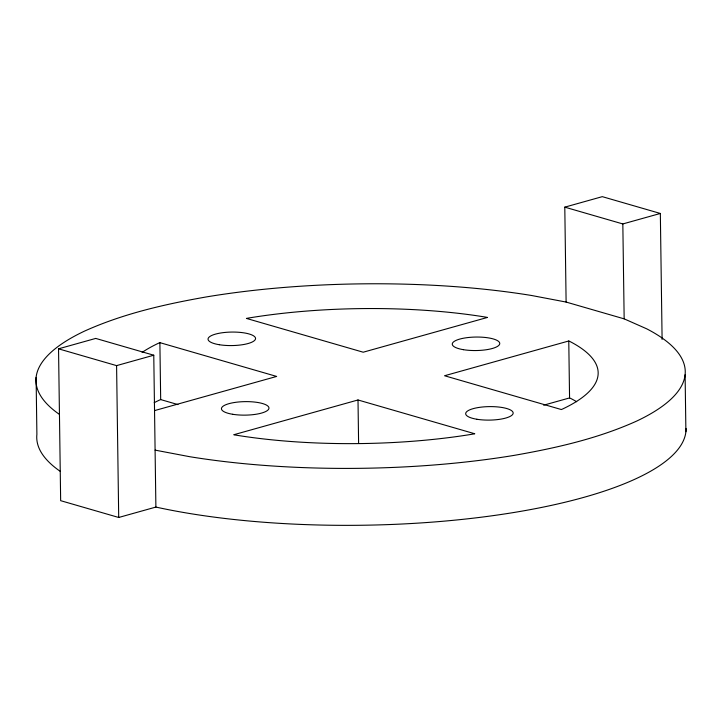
<?xml version="1.0" encoding="UTF-8"?>
<svg xmlns="http://www.w3.org/2000/svg" width="722" height="722" viewBox="0 0 722 722"><rect width="100%" height="100%" fill="white"/><g stroke="black" fill="none" stroke-linecap="round" stroke-linejoin="round"><path stroke-width="1.08" d="M154.589 410.592L276.652 376.433L159.887 342.643L158.65 343.149A237.574 67.471 -0.8 0 0 142.126 352.399M177.982 404.591L160.681 399.582L159.445 400.096A237.574 67.471 -0.8 0 0 154.183 402.695M58.536 348.825L95.719 338.419L153.768 355.215L155.889 507.07L118.706 517.475L60.657 500.671L58.536 348.825L116.585 365.621L153.768 355.215M155.086 450.122L189.651 456.692A324.683 92.217 -0.8 0 0 514.154 455.374C555.949 448.064 597.762 438.615 636.605 421.106A324.683 92.217 -0.8 0 0 646.65 328.799L624.16 318.853L566.111 302.058L564.794 207.151L602.292 196.655L660.341 213.459L662.101 339.43M564.794 207.151L622.833 223.946L660.341 213.459M358.004 399.97L233.784 434.734L235.516 435.068A237.574 67.471 -0.8 0 0 472.955 434.102L474.769 433.76L358.004 399.97L358.608 443.516M568.774 340.983L444.553 375.747L561.319 409.536L562.555 409.031A237.574 67.471 -0.8 0 0 569.911 341.488L568.774 340.983L569.568 397.93L570.705 398.427A237.574 67.471 -0.8 0 1 576.67 401.739M543.648 405.186L569.568 397.93M566.111 302.058L531.554 295.488A324.683 92.217 -0.8 0 0 207.052 296.805C165.257 304.124 123.435 313.565 84.6 331.073A324.683 92.217 -0.8 0 0 59.394 414.374M685.106 374.781L685.9 431.72M622.833 223.946L624.16 318.853M159.887 342.643L160.681 399.582M116.585 365.621L118.706 517.475M36.1 377.398L36.894 434.346A324.683 92.217 -0.8 0 0 60.188 471.313M686.053 428.426A324.683 92.217 -0.8 0 1 501.158 514.479A324.683 92.217 -0.8 0 1 155.889 507.07M487.422 317.445L363.202 352.21L246.437 318.42L248.251 318.077A237.574 67.471 -0.8 0 1 485.689 317.111L487.422 317.445M219.289 344.719A23.754 6.751 -0.8 0 0 255.543 338.717A23.754 6.751 -0.8 0 0 220.562 333.013A23.754 6.751 -0.8 0 0 219.289 344.719M463.488 349.692A23.754 6.751 -0.8 0 0 499.741 343.699A23.754 6.751 -0.8 0 0 464.76 337.995A23.754 6.751 -0.8 0 0 463.488 349.692M476.899 419.256A23.754 6.751 -0.8 0 0 513.152 413.264A23.754 6.751 -0.8 0 0 478.172 407.56A23.754 6.751 -0.8 0 0 476.899 419.256M232.701 414.284A23.754 6.751 -0.8 0 0 268.954 408.291A23.754 6.751 -0.8 0 0 233.973 402.578A23.754 6.751 -0.8 0 0 232.701 414.284"/></g></svg>
